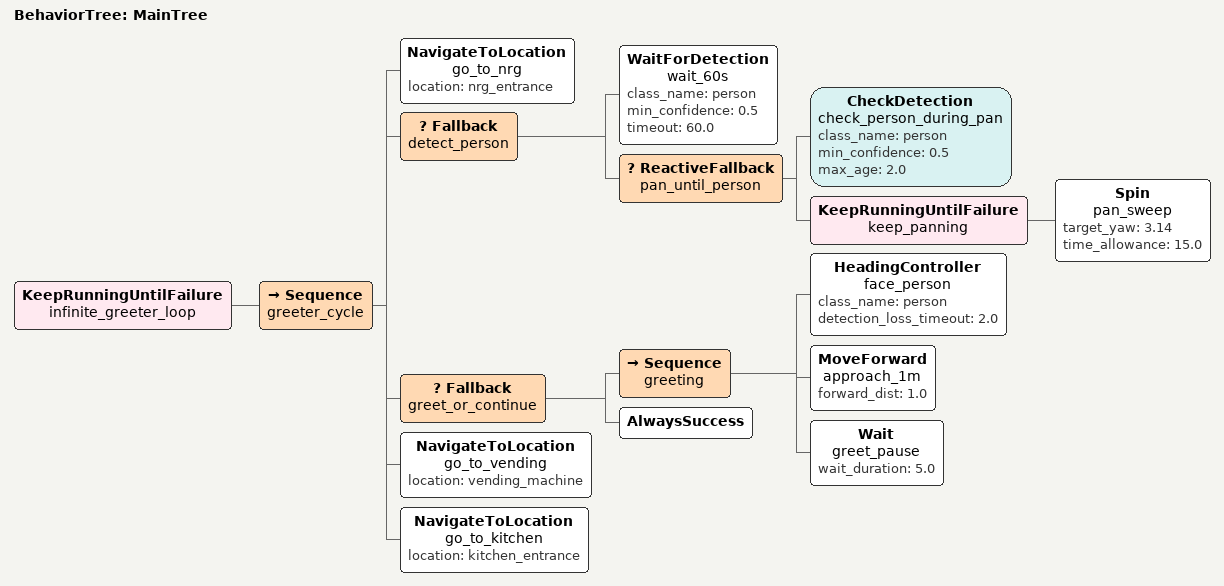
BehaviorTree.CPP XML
<root BTCPP_format="4">
  <BehaviorTree ID="MainTree">
    <KeepRunningUntilFailure name="infinite_greeter_loop">
      <Sequence name="greeter_cycle">

        <!-- Step 1: Go to NRG entrance to begin/restart the greeting cycle -->
        <NavigateToLocation name="go_to_nrg" location="nrg_entrance"/>

        <!-- Step 2: Wait up to 60 s for a person.
             If timeout fires (FAILURE), fall through to panning loop. -->
        <Fallback name="detect_person">
          <WaitForDetection name="wait_60s" class_name="person" min_confidence="0.5" timeout="60.0"/>
          <!-- Pan back and forth slowly until a person is spotted -->
          <ReactiveFallback name="pan_until_person">
            <CheckDetection name="check_person_during_pan" class_name="person" min_confidence="0.5" max_age="2.0"/>
            <KeepRunningUntilFailure name="keep_panning">
              <Spin name="pan_sweep" target_yaw="3.14" time_allowance="15.0"/>
            </KeepRunningUntilFailure>
          </ReactiveFallback>
        </Fallback>

        <!-- Step 3: Face person, drive 1 m forward, wait 5 s.
             Wrapped in Fallback so a lost detection lets the cycle continue. -->
        <Fallback name="greet_or_continue">
          <Sequence name="greeting">
            <HeadingController name="face_person" class_name="person" detection_loss_timeout="2.0"/>
            <MoveForward name="approach_1m" forward_dist="1.0"/>
            <Wait name="greet_pause" wait_duration="5.0"/>
          </Sequence>
          <AlwaysSuccess/>
        </Fallback>

        <!-- Steps 4–5: Route to vending machine, then kitchen entrance -->
        <NavigateToLocation name="go_to_vending" location="vending_machine"/>
        <NavigateToLocation name="go_to_kitchen" location="kitchen_entrance"/>

        <!-- Sequence SUCCESS → KRUF converts to RUNNING → restarts from nrg_entrance -->
      </Sequence>
    </KeepRunningUntilFailure>
  </BehaviorTree>

</root>
